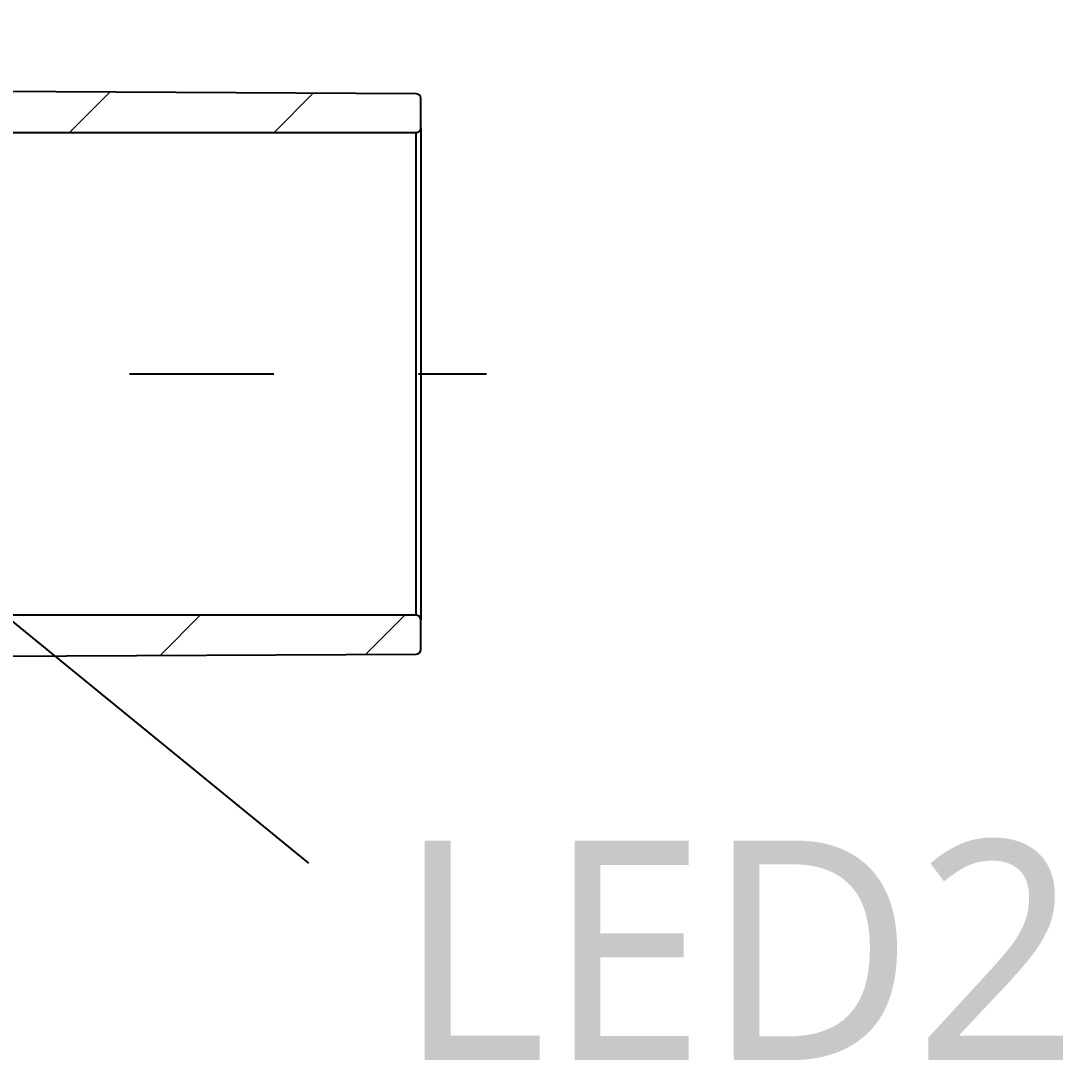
# Model space of a CAD drawing. Header units: millimetres. Extents: x 1036 to 1568, y -23 to 352.
# Drawn here: x 1379.82 to 1402.71, y 251.34 to 274.16 of the extents above; entities that cross this region are included whole.
import ezdxf

# ---------------------------------------------------------------- set-up
doc = ezdxf.new("R2010")
doc.units = ezdxf.units.MM
doc.linetypes.add('CENTER', pattern=[50.8, 31.75, -6.35, 6.35, -6.35])
for name, color, linetype, lineweight in [('CenterLine', 1, 'CENTER', 9), ('Dimension', 136, 'Continuous', 9), ('SolidLine', 7, 'Continuous', 30)]:
    doc.layers.add(name, color=color, linetype=linetype, lineweight=lineweight)
doc.styles.add('微软雅黑-Light', font='')
doc.styles.get('微软雅黑-Light').set_extended_font_data('Microsoft YaHei Light')
pattern_1 = [(45, (709.4234, 4.3545), (-2.245064, 2.245064), [])]

msp = doc.modelspace()

# ---------------------------------------------------------------- hatches: boundary and pattern name
at = {"layer": 'SolidLine', "linetype": 'Continuous', "lineweight": 18}
h = msp.add_hatch(dxfattribs=at)
h.set_pattern_fill('ANSI31', color=256, style=0)
h.set_pattern_definition(pattern_1)
edge = h.paths.add_edge_path(flags=0)
edge.add_arc((1378.1, 271.906), 0.5, 0, 90, ccw=False)
edge.add_line((1378.6, 271.906), (1378.6, 271.706))
edge.add_line((1378.6, 271.706), (1388.5, 271.706))
edge.add_arc((1388.5, 271.806), 0.1, 270, 360)
edge.add_line((1388.6, 271.806), (1388.6, 272.456))
edge.add_arc((1388.5, 272.456), 0.1, 0, 89.7082)
edge.add_line((1388.501, 272.556), (1378.972, 272.605))
edge.add_arc((1378.975, 273.105), 0.5, 232.4859, 269.7082, ccw=False)
edge.add_arc((1374.408, 267.156), 7, 52.4859, 124.9209)
edge.add_line((1370.4, 272.895), (1370.4, 272.756))
edge.add_line((1370.4, 272.756), (1371.9, 272.756))
edge.add_line((1371.9, 272.756), (1371.9, 272.406))
edge.add_line((1371.9, 272.406), (1378.1, 272.406))
h = msp.add_hatch(dxfattribs=at)
h.set_pattern_fill('ANSI31', color=256, style=0)
h.set_pattern_definition(pattern_1)
edge = h.paths.add_edge_path(flags=0)
edge.add_line((1388.5, 261.106), (1378.6, 261.106))
edge.add_line((1378.6, 261.106), (1378.6, 260.906))
edge.add_arc((1378.1, 260.906), 0.5, 270, 360, ccw=False)
edge.add_line((1378.1, 260.406), (1371.9, 260.406))
edge.add_line((1371.9, 260.406), (1371.9, 260.056))
edge.add_line((1371.9, 260.056), (1370.4, 260.056))
edge.add_line((1370.4, 260.056), (1370.4, 259.916))
edge.add_arc((1374.408, 265.656), 7, 235.0791, 307.5141)
edge.add_arc((1378.975, 259.707), 0.5, 90.2918, 127.5141, ccw=False)
edge.add_line((1378.972, 260.207), (1388.501, 260.255))
edge.add_arc((1388.5, 260.355), 0.1, 270.2918, 360)
edge.add_line((1388.6, 260.355), (1388.6, 261.006))
edge.add_arc((1388.5, 261.006), 0.1, 0, 90)

# ---------------------------------------------------------------- linework, layer by layer
at = {"layer": 'CenterLine', "lineweight": -3, "ltscale": 0.5}
msp.add_line((1363.15, 266.406), (1390.046, 266.406), dxfattribs=at)
at = {"layer": 'Dimension', "lineweight": -3}
msp.add_line((1373.576, 265.903), (1386.131, 255.665), dxfattribs=at)
at = {"layer": 'SolidLine', "color": 7, "linetype": 'Continuous', "lineweight": 25}
for p, q in [((1388.501, 272.556), (1378.972, 272.605)), ((1388.6, 271.806), (1388.6, 272.456)), ((1378.6, 271.706), (1388.5, 271.706)), ((1388.5, 261.106), (1378.6, 261.106)), ((1388.6, 260.355), (1388.6, 261.006)), ((1378.972, 260.207), (1388.501, 260.255))]:
    msp.add_line(p, q, dxfattribs=at)
at = {"layer": 'SolidLine', "color": 7, "linetype": 'Continuous', "lineweight": 25, "flags": 128}
for points in [[(1388.6, 271.806), (1388.6, 271.732), (1388.6, 271.513), (1388.6, 271.155), (1388.6, 270.667), (1388.6, 270.063), (1388.6, 269.359), (1388.6, 268.575), (1388.6, 267.731), (1388.6, 266.852), (1388.6, 265.96), (1388.6, 265.08), (1388.6, 264.237), (1388.6, 263.452), (1388.6, 262.748), (1388.6, 262.144), (1388.6, 261.657), (1388.6, 261.298), (1388.6, 261.079), (1388.6, 261.006)], [(1388.5, 261.106), (1388.5, 261.178), (1388.5, 261.393), (1388.5, 261.744), (1388.5, 262.223), (1388.5, 262.816), (1388.5, 263.507), (1388.5, 264.277), (1388.5, 265.105), (1388.5, 265.968), (1388.5, 266.843), (1388.5, 267.707), (1388.5, 268.535), (1388.5, 269.305), (1388.5, 269.995), (1388.5, 270.588), (1388.5, 271.067), (1388.5, 271.419), (1388.5, 271.633), (1388.5, 271.706)]]:
    msp.add_lwpolyline(points, dxfattribs=at)
at = {"layer": 'SolidLine', "color": 7, "linetype": 'Continuous', "lineweight": 25}
for centre, start, end in [((1388.5, 272.456), 0, 89.7082), ((1388.5, 271.806), 270, 0), ((1388.5, 261.006), 0, 90), ((1388.5, 260.355), 270.2918, 0)]:
    msp.add_arc(centre, 0.1, start, end, dxfattribs=at)

# ---------------------------------------------------------------- texts
at = {"layer": 'Dimension', "lineweight": -3, "style": '微软雅黑-Light'}
msp.add_text('LED2', height=4.82, dxfattribs=at).set_placement((1388.079, 251.339))

doc.saveas('drawing.dxf')
